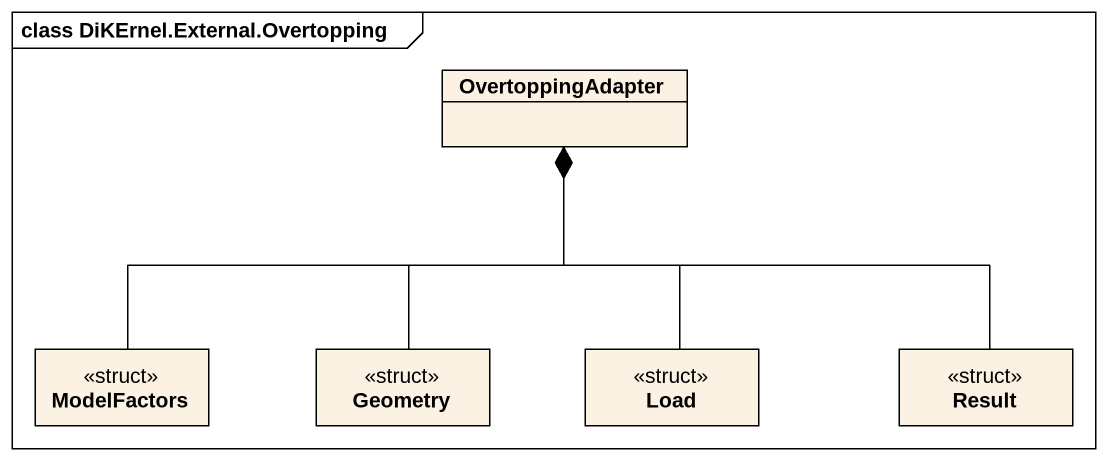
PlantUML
@startuml
mainframe class DiKErnel.External.Overtopping
hide circle
hide empty members
class OvertoppingAdapter
class ModelFactors <<struct>>
class Geometry <<struct>>
class Load <<struct>>
class Result <<struct>>
OvertoppingAdapter *-- ModelFactors
OvertoppingAdapter *-- Geometry
OvertoppingAdapter *-- Load
OvertoppingAdapter *-- Result
@enduml
